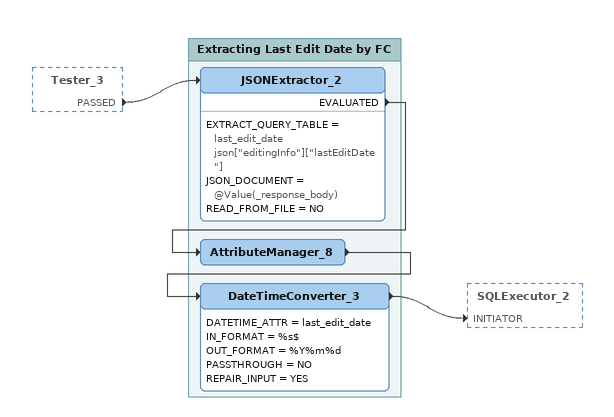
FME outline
Tester_3 [outside]
    PASSED -> JSONExtractor_2

Bookmark: Extracting Last Edit Date by FC
JSONExtractor_2
    EXTRACT_QUERY_TABLE = last_edit_date json["editingInfo"]["lastEditDate"]
    JSON_DOCUMENT = @Value(_response_body)
    READ_FROM_FILE = NO
    EVALUATED -> AttributeManager_8
AttributeManager_8
    -> DateTimeConverter_3
DateTimeConverter_3
    DATETIME_ATTR = last_edit_date
    IN_FORMAT = %s$
    OUT_FORMAT = %Y%m%d
    PASSTHROUGH = NO
    REPAIR_INPUT = YES
    -> SQLExecutor_2 [INITIATOR]
